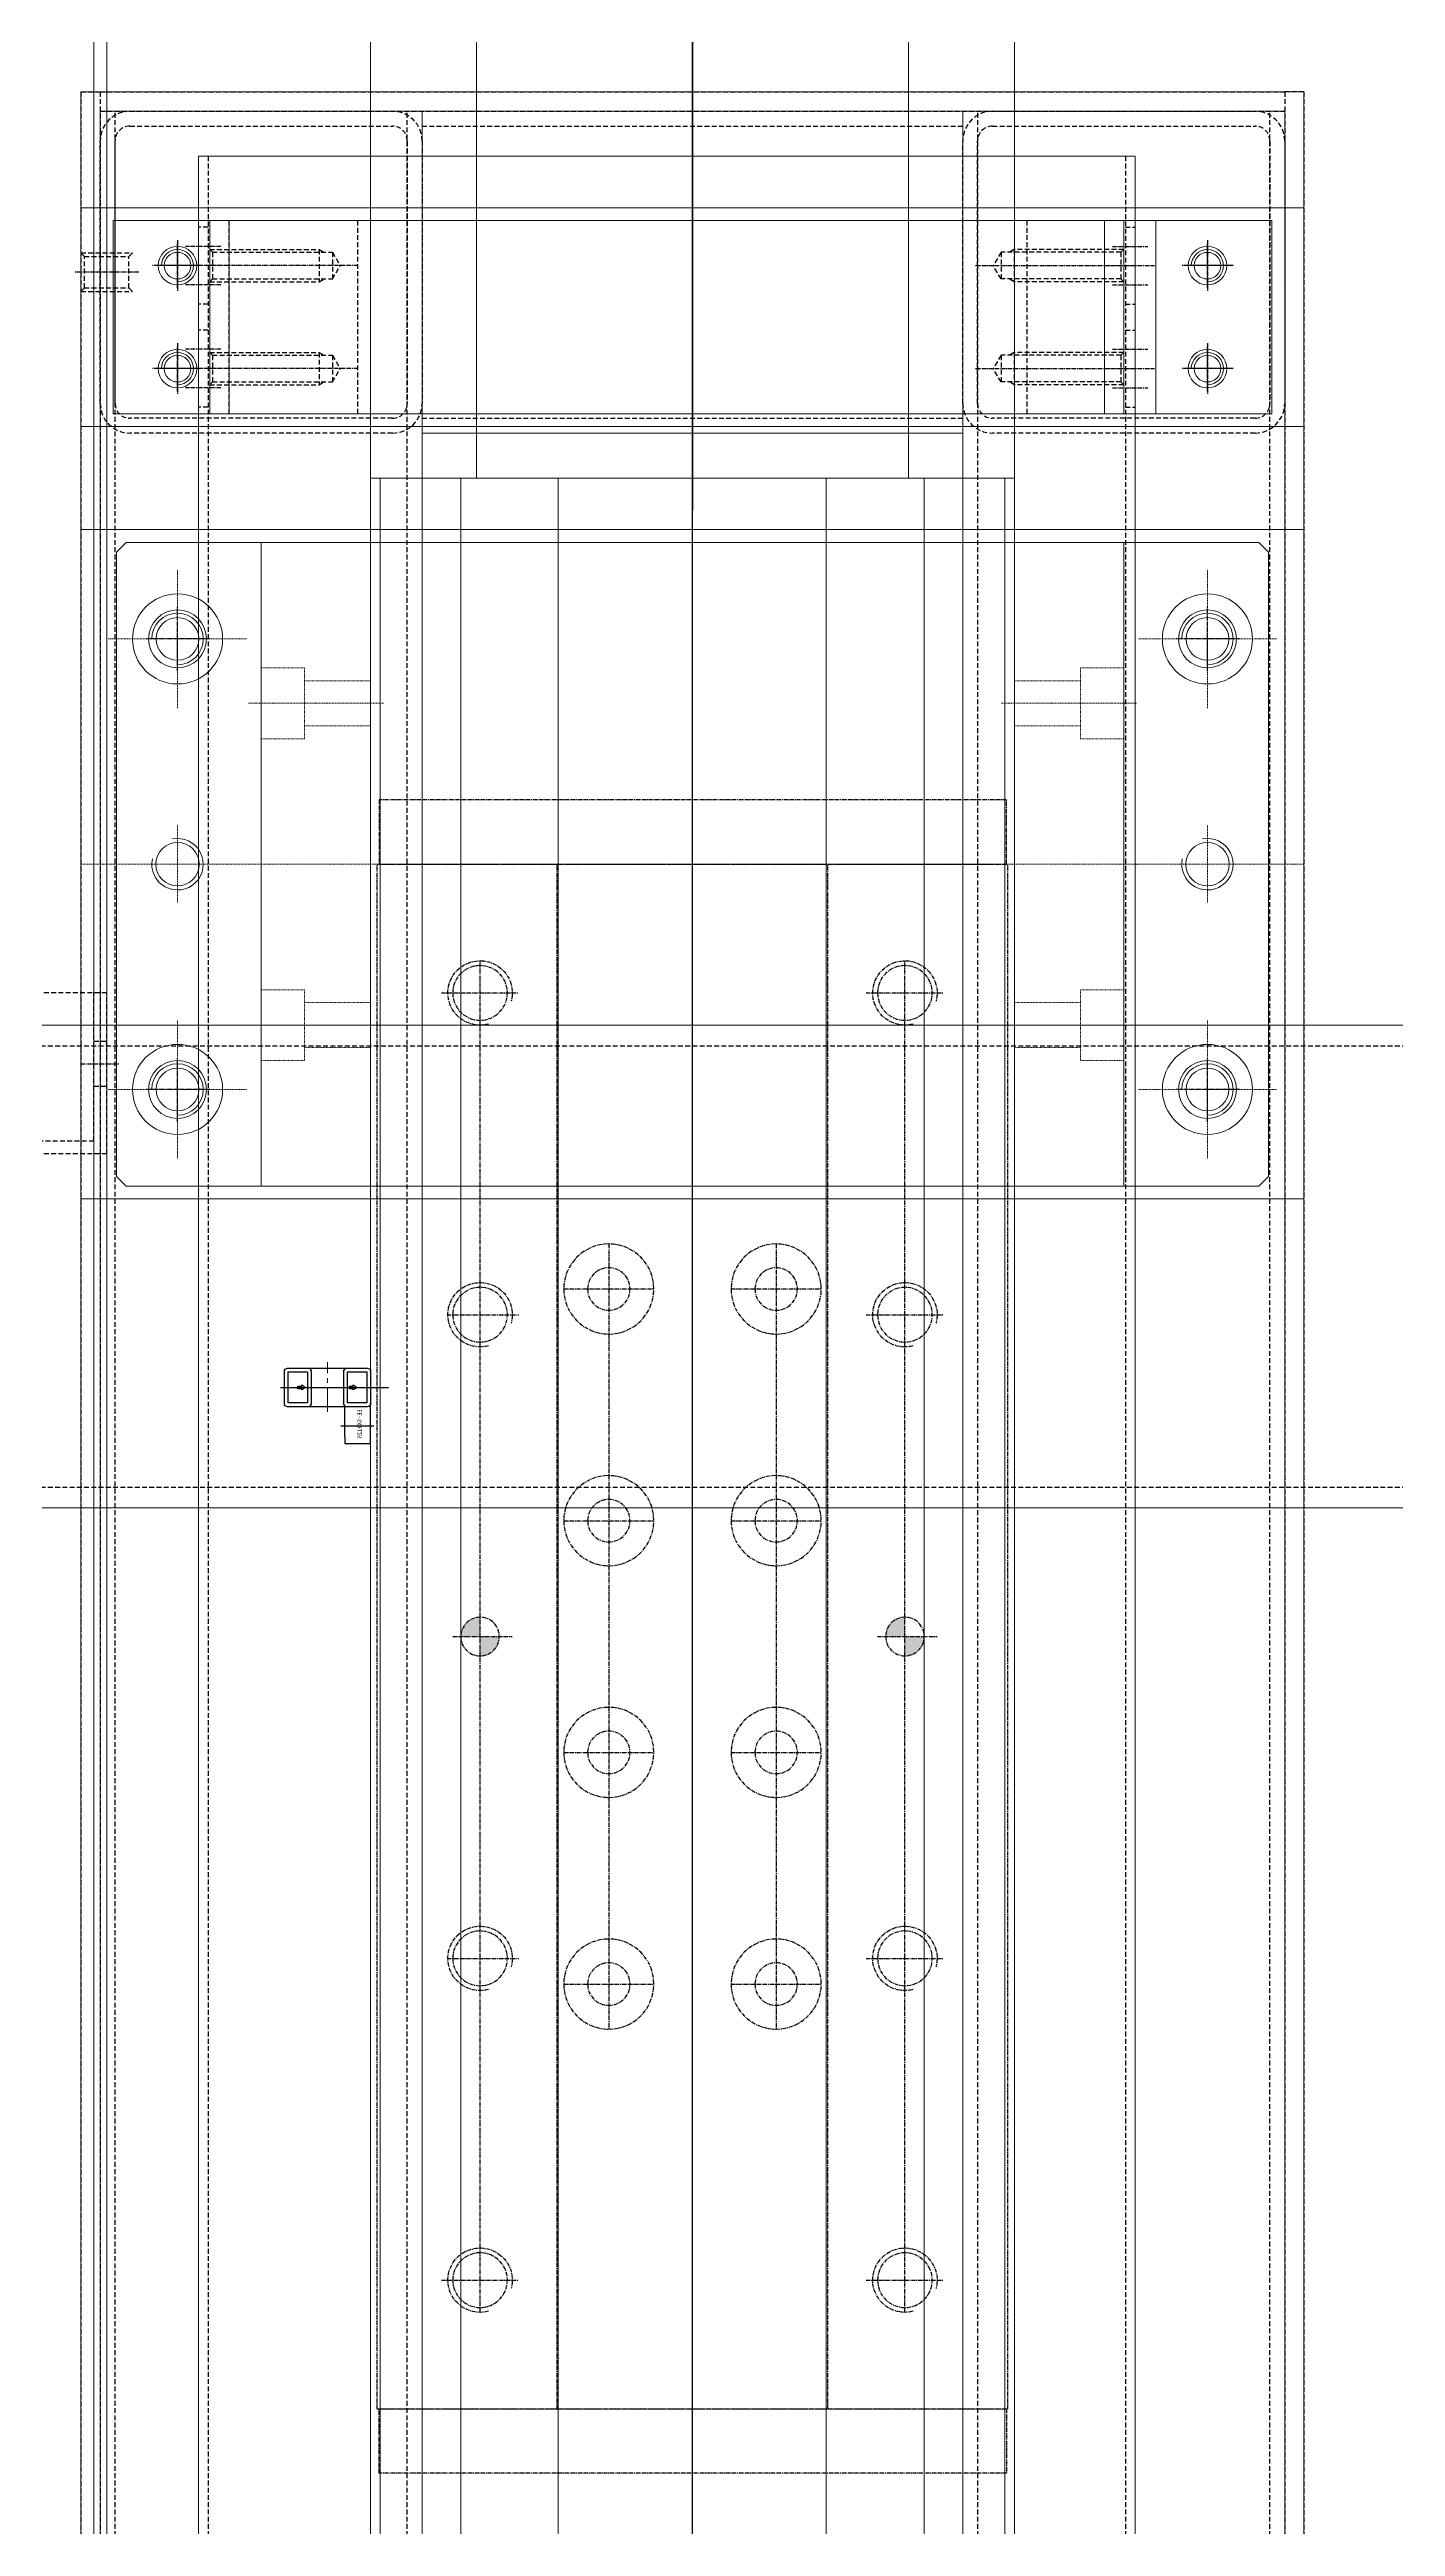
# Model space of a CAD drawing. Header units: millimetres. Extents: x -32759 to 129432, y 390 to 54305.
# Drawn here: x 20485.6 to 20694.7, y 25513.6 to 25898.5 of the extents above; entities that cross this region are included whole.
import ezdxf

# ---------------------------------------------------------------- set-up
doc = ezdxf.new("R2010")
doc.units = ezdxf.units.MM
for name, pattern in [('CENTER', [2, 1.25, -0.25, 0.25, -0.25]), ('CENTER2', [28.575, 19.05, -3.175, 3.175, -3.175]), ('HIDDEN', [0.375, 0.25, -0.125]), ('HIDDEN2', [4.7625, 3.175, -1.5875])]:
    doc.linetypes.add(name, pattern=pattern)
for name, color, linetype in [('1', 20, 'Continuous'), ('CL', 1, 'CENTER'), ('HL', 2, 'HIDDEN')]:
    doc.layers.add(name, color=color, linetype=linetype)
for name, color, linetype, lineweight in [('_BODY', 7, 'Continuous', 13), ('Z_OM_CENTER', 4, 'CENTER', 13), ('Z_OM_OUTLINE', 7, 'Continuous', 30)]:
    doc.layers.add(name, color=color, linetype=linetype, lineweight=lineweight)
doc.styles.add('ROAMNS', font='romans.shx', dxfattribs={"width": 0.8, "bigfont": 'whgtxt.shx'})
doc.styles.get("Standard").update_dxf_attribs({"font": 'arial.ttf'})
doc.styles.add('STYLE1', font='')
doc.styles.get('STYLE1').set_extended_font_data('DotumChe')
doc.dimstyles.new('20 작은 한덕_도면칫수', dxfattribs={"dimscale": 20, "dimtxt": 3.3, "dimasz": 3.5, "dimexe": 0.65, "dimexo": 1.25, "dimgap": 1, "dimtad": 1, "dimdec": 0, "dimdsep": 46, "dimtxsty": 'ROAMNS', "dimcen": 0, "dimclrd": 7, "dimclre": 7, "dimclrt": 2, "dimadec": 0, "dimazin": 2, "dimtp": 0.1, "dimtm": 0.1, "dimtfac": 0.71, "dimtdec": 0, "dimtmove": 0, "dimatfit": 3, "dimfxl": 1, "dimlwd": -1, "dimlwe": -1, "dimarcsym": 1})
doc.dimstyles.new('AM_ISO$0', dxfattribs={"dimtxt": 3.5, "dimasz": 3.5, "dimexe": 1, "dimexo": 1, "dimgap": 1.5, "dimtad": 1, "dimdsep": 46, "dimtxsty": 'Standard', "dimcen": 0, "dimclrd": 256, "dimclre": 256, "dimclrt": 2, "dimadec": 0, "dimazin": 2, "dimtp": 0.1, "dimtm": 0.1, "dimtfac": 0.71, "dimtdec": 3, "dimtmove": 0, "dimatfit": 3, "dimfxl": 1, "dimlwd": -1, "dimlwe": -1, "dimarcsym": 1})

# ---------------------------------------------------------------- blocks, each defined once
blk = doc.blocks.new('*D1345')
at = {"color": 7, "linetype": 'ByBlock', "transparency": 16777216}
for p, q in [((97320.9, 13113.96), (97320.9, 13254.97)), ((98295.9, 13113.96), (98295.9, 13254.97)), ((97390.9, 13241.97), (98225.9, 13241.97))]:
    blk.add_line(p, q, dxfattribs=at)
at = {"color": 7, "transparency": 16777216}
for points in [[(97390.9, 13230.3), (97390.9, 13253.64), (97320.9, 13241.97)], [(98225.9, 13230.3), (98225.9, 13253.64), (98295.9, 13241.97)]]:
    blk.add_solid(points, dxfattribs=at)
at = {"layer": 'Defpoints', "color": 0, "transparency": 16777216}
for p in [(98295.9, 13241.97), (97320.9, 13088.96), (98295.9, 13088.96)]:
    blk.add_point(p, dxfattribs=at)
at = {"color": 2, "transparency": 16777216, "insert": (97917.84, 13188.97), "char_height": 66, "attachment_point": 5, "rotation": 180, "style": 'ROAMNS'}
blk.add_mtext('975', dxfattribs=at)
blk = doc.blocks.new('y8ll')
at = {"ltscale": 0.5}
for p, q in [((206532.54, 29889.07), (205707.54, 29889.07)), ((205707.54, 29814.07), (206532.54, 29814.07))]:
    blk.add_line(p, q, dxfattribs=at)
at = {"layer": 'HL', "ltscale": 3}
for p, q in [((205707.54, 29885.87), (206532.54, 29885.87)), ((205707.54, 29817.27), (206532.54, 29817.27))]:
    blk.add_line(p, q, dxfattribs=at)
blk = doc.blocks.new('78544')
at = {"color": 0, "rotation": 90}
blk.add_blockref('y8ll', (222093.38, -183563.49), dxfattribs=at)
blk = doc.blocks.new('T7ETT')
at = {"ltscale": 0.5}
for p, q in [((208158.87, 18593.09), (206535.87, 18593.09)), ((206535.87, 18518.09), (208158.87, 18518.09))]:
    blk.add_line(p, q, dxfattribs=at)
at = {"layer": 'HL', "ltscale": 3}
for p, q in [((206535.87, 18589.89), (208158.87, 18589.89)), ((206535.87, 18521.29), (208158.87, 18521.29))]:
    blk.add_line(p, q, dxfattribs=at)
blk = doc.blocks.new('574534')
at = {"rotation": 90}
blk.add_blockref('T7ETT', (212886.91, -187231.41), dxfattribs=at)
at = {"color": 0, "rotation": 90}
blk.add_blockref('y8ll', (224182.89, -186403.08), dxfattribs=at)
blk = doc.blocks.new('TUWW')
at = {"ltscale": 0.5}
blk.add_circle((205051.78, 17531.93), 3.32, dxfattribs=at)
at = {"color": 1, "ltscale": 0.5}
blk.add_arc((205051.78, 17531.93), 4, 270, 180, dxfattribs=at)
at = {"layer": 'CL', "ltscale": 0.5}
for p, q in [((205051.78, 17536.93), (205051.78, 17526.93)), ((205046.78, 17531.93), (205056.78, 17531.93))]:
    blk.add_line(p, q, dxfattribs=at)
blk = doc.blocks.new('5673Q')
at = {"ltscale": 0.5}
blk.add_circle((205056.21, 17552.23), 2.07, dxfattribs=at)
at = {"color": 1, "ltscale": 0.5}
blk.add_arc((205056.21, 17552.23), 2.5, 270, 180, dxfattribs=at)
at = {"layer": 'CL', "ltscale": 0.5}
for p, q in [((205056.21, 17555.73), (205056.21, 17548.73)), ((205052.71, 17552.23), (205059.71, 17552.23))]:
    blk.add_line(p, q, dxfattribs=at)
blk = doc.blocks.new('54YR2R2')
at = {"ltscale": 0.5}
for p, q in [((205405.8, 16504.44), (203985.8, 16504.44)), ((205233.8, 16314.44), (205233.8, 16504.44)), ((205337.8, 16314.44), (205337.8, 16504.44)), ((205353.8, 16314.44), (205353.8, 16504.44)), ((205387.8, 16314.44), (205387.8, 16504.44)), ((205405.8, 16314.44), (205405.8, 16504.44)), ((205405.8, 16314.44), (203985.8, 16314.44))]:
    blk.add_line(p, q, dxfattribs=at)
for name, p in [('TUWW', (199.02, -1042.49)), ('TUWW', (269.02, -1042.49)), ('5673Q', (306.59, -1062.79)), ('5673Q', (322.59, -1062.79)), ('TUWW', (199.02, -1202.49)), ('TUWW', (269.02, -1202.49)), ('5673Q', (306.59, -1222.79)), ('5673Q', (322.59, -1222.79))]:
    blk.add_blockref(name, p)
blk = doc.blocks.new('57WERWR')
at = {"ltscale": 0.5}
for p, q in [((217010.53, 14888.67), (215596.53, 14888.67)), ((217010.53, 14888.67), (217010.53, 14838.67)), ((215596.53, 14838.67), (217010.53, 14838.67))]:
    blk.add_line(p, q, dxfattribs=at)
at = {"layer": 'HL', "ltscale": 3}
for p, q in [((215596.53, 14886.37), (217010.53, 14886.37)), ((215596.53, 14840.97), (217010.53, 14840.97))]:
    blk.add_line(p, q, dxfattribs=at)
blk = doc.blocks.new('56e43')
at = {"layer": 'HL', "ltscale": 3}
for p, q in [((237551.98, 2183.25), (237592.78, 2183.25)), ((237547.38, 2137.85), (237547.38, 2178.65)), ((237549.68, 2137.85), (237549.68, 2178.65)), ((237551.98, 2180.95), (237592.78, 2180.95)), ((237595.08, 2178.65), (237595.08, 2137.85)), ((237597.38, 2178.65), (237597.38, 2137.85)), ((237592.78, 2135.55), (237551.98, 2135.55)), ((237592.78, 2133.25), (237551.98, 2133.25))]:
    blk.add_line(p, q, dxfattribs=at)
for centre, radius, start, end in [((237551.98, 2178.65), 4.6, 90, 180), ((237592.78, 2178.65), 4.6, 0, 90), ((237551.98, 2178.65), 2.3, 90, 180), ((237592.78, 2178.65), 2.3, 0, 90), ((237551.98, 2137.85), 4.6, 180, 270), ((237551.98, 2137.85), 2.3, 180, 270), ((237592.78, 2137.85), 4.6, 270, 0), ((237592.78, 2137.85), 2.3, 270, 0)]:
    blk.add_arc(centre, radius, start, end, dxfattribs=at)
blk = doc.blocks.new('57WTEWR')
at = {"ltscale": 0.5}
for p, q in [((207561.59, 18318.75), (207477.59, 18318.75)), ((207477.59, 18318.75), (207477.59, 18268.75)), ((207561.59, 18318.75), (207561.59, 18268.75)), ((207477.59, 18268.75), (207561.59, 18268.75))]:
    blk.add_line(p, q, dxfattribs=at)
at = {"layer": 'HL', "ltscale": 3}
for p, q in [((207477.59, 18316.45), (207561.59, 18316.45)), ((207477.59, 18271.05), (207561.59, 18271.05))]:
    blk.add_line(p, q, dxfattribs=at)
blk = doc.blocks.new('R6UERE')
at = {"layer": 'HL', "ltscale": 3}
for p, q in [((205405.8, 14657.93), (203985.8, 14657.93)), ((205405.8, 14654.93), (205405.8, 14657.93)), ((205405.8, 14654.93), (203985.8, 14654.93))]:
    blk.add_line(p, q, dxfattribs=at)
blk = doc.blocks.new('ETYWQQR')
at = {"layer": 'HL', "ltscale": 3}
for p, q in [((205745.26, 14654.93), (205745.26, 14657.93)), ((205745.26, 14657.93), (205929.26, 14657.93)), ((205929.26, 14654.93), (205929.26, 14657.93)), ((205745.26, 14654.93), (205929.26, 14654.93))]:
    blk.add_line(p, q, dxfattribs=at)
blk = doc.blocks.new('yiwerw')
at = {"layer": 'CL', "ltscale": 0.5}
blk.add_line((240924.09, 36676.37), (240914.09, 36676.37), dxfattribs=at)
at = {"layer": 'HL', "ltscale": 3}
for p, q in [((240915.09, 36679.37), (240915.63, 36678.83)), ((240915.09, 36679.37), (240923.09, 36679.37)), ((240915.63, 36678.83), (240915.63, 36673.92)), ((240915.63, 36678.83), (240922.55, 36678.83)), ((240922.55, 36678.83), (240923.09, 36679.37)), ((240922.55, 36678.83), (240922.55, 36673.92)), ((240915.09, 36673.37), (240915.63, 36673.92)), ((240915.09, 36673.37), (240923.09, 36673.37)), ((240915.63, 36673.92), (240922.55, 36673.92)), ((240922.55, 36673.92), (240923.09, 36673.37))]:
    blk.add_line(p, q, dxfattribs=at)
blk = doc.blocks.new('56WERWER')
at = {"rotation": 90}
blk.add_blockref('yiwerw', (242054.17, -226260.16), dxfattribs=at)
blk.add_blockref('R6UERE', (0, 0))
blk = doc.blocks.new('56ERQR')
for name, p in [('54YR2R2', (0, -193.75)), ('57WERWR', (-11607.74, 1419.03)), ('56WERWER', (0, 1465.76))]:
    blk.add_blockref(name, p)
at = {"xscale": -1, "rotation": 180}
for name, p in [('R6UERE', (0, 30965.62)), ('57WERWR', (-11607.74, 31012.36))]:
    blk.add_blockref(name, p, dxfattribs=at)
at = {"color": 0, "xscale": -1}
for p in [(442950.17, 14124.44), (442950.17, 13990.44)]:
    blk.add_blockref('56e43', p, dxfattribs=at)
at = {"rotation": 90}
for name, p in [('ETYWQQR', (220060.73, -189621.57)), ('57WTEWR', (223671.54, -191303.9))]:
    blk.add_blockref(name, p, dxfattribs=at)
blk = doc.blocks.new('t8reey')
at = {"layer": 'CL', "ltscale": 0.5}
blk.add_line((315050.84, 26049.8), (315025.84, 26049.8), dxfattribs=at)
at = {"layer": 'HL', "ltscale": 3}
for p, q in [((315027.84, 26052.3), (315028.27, 26051.87)), ((315027.84, 26052.3), (315044.84, 26052.3)), ((315028.27, 26051.87), (315028.27, 26047.73)), ((315028.27, 26051.87), (315046.9, 26051.87)), ((315044.84, 26052.3), (315044.84, 26047.3)), ((315044.84, 26052.3), (315045.59, 26051.87)), ((315046.9, 26051.87), (315046.9, 26047.73)), ((315046.9, 26051.87), (315048.1, 26049.8)), ((315027.84, 26047.3), (315028.27, 26047.73)), ((315027.84, 26047.3), (315044.84, 26047.3)), ((315028.27, 26047.73), (315046.9, 26047.73)), ((315044.84, 26047.3), (315045.59, 26047.73)), ((315046.9, 26047.73), (315048.1, 26049.8))]:
    blk.add_line(p, q, dxfattribs=at)
blk = doc.blocks.new('ue4tet')
at = {"ltscale": 0.5}
blk.add_circle((255364.4, 53641.82), 3, dxfattribs=at)
at = {"layer": 'CL', "ltscale": 0.5}
for p, q in [((255364.4, 53637.85), (255364.4, 53645.8)), ((255368.37, 53641.82), (255360.42, 53641.82))]:
    blk.add_line(p, q, dxfattribs=at)
blk = doc.blocks.new('iee')
at = {"ltscale": 0.5}
for p, q in [((255199.4, 53648.82), (255199.4, 53618.82)), ((255199.4, 53648.82), (255379.4, 53648.82)), ((255214.4, 53648.82), (255214.4, 53618.82)), ((255217.4, 53648.82), (255217.4, 53618.82)), ((255353.4, 53648.82), (255353.4, 53618.82)), ((255356.4, 53648.82), (255356.4, 53618.82)), ((255361.4, 53648.82), (255361.4, 53618.82)), ((255379.4, 53648.82), (255379.4, 53618.82)), ((255199.4, 53618.82), (255379.4, 53618.82))]:
    blk.add_line(p, q, dxfattribs=at)
at = {"layer": 'HL', "ltscale": 3}
for p, q in [((255217.4, 53648.82), (255217.4, 53618.82)), ((255237.4, 53648.82), (255237.4, 53618.82)), ((255341.4, 53648.82), (255341.4, 53618.82))]:
    blk.add_line(p, q, dxfattribs=at)
for p in [(-155, 0), (5, 0), (-155, -16), (5, -16)]:
    blk.add_blockref('ue4tet', p)
at = {"xscale": -1, "rotation": 180}
for p in [(-59813.44, 79691.62), (-59813.44, 79675.62)]:
    blk.add_blockref('t8reey', p, dxfattribs=at)
at = {"rotation": 180}
for p in [(570384.23, 79691.62), (570384.23, 79675.62)]:
    blk.add_blockref('t8reey', p, dxfattribs=at)
blk = doc.blocks.new('tyrer')
at = {"layer": 'CL', "ltscale": 0.5}
blk.add_line((278569.1, 7588.4), (278569.1, 7582.4), dxfattribs=at)
at = {"layer": 'HL', "ltscale": 3}
for p, q in [((278565.6, 7586.4), (278565.6, 7584.4)), ((278572.6, 7586.4), (278572.6, 7584.4))]:
    blk.add_line(p, q, dxfattribs=at)
blk = doc.blocks.new('uytyutyu')
at = {"layer": 'HL', "ltscale": 3}
for p, q in [((278638.26, 7512.39), (278638.26, 7537.39)), ((278718.26, 7537.39), (278638.26, 7537.39)), ((278716.26, 7514.39), (278716.26, 7537.39)), ((278718.26, 7512.39), (278718.26, 7537.39)), ((278716.26, 7514.39), (278638.26, 7514.39)), ((278718.26, 7512.39), (278638.26, 7512.39))]:
    blk.add_line(p, q, dxfattribs=at)
at = {"rotation": 90}
blk.add_blockref('tyrer', (286302.66, -271042.71), dxfattribs=at)
blk = doc.blocks.new('845e5')
at = {"ltscale": 0.5}
for p, q in [((253180.46, 54429.88), (254580.46, 54429.88)), ((253180.46, 54427.88), (254580.46, 54427.88))]:
    blk.add_line(p, q, dxfattribs=at)
at = {"xscale": -1, "rotation": 270}
blk.add_blockref('uytyutyu', (246863.06, -224288.38), dxfattribs=at)
blk = doc.blocks.new('A$C5BB940AA')
at = {"color": 2, "linetype": 'CENTER2', "ltscale": 0.01}
for p, q in [((95, 108), (95, 0)), ((15, 78.25), (15, 99.75)), ((175, 78.25), (175, 99.75)), ((4.25, 89), (25.75, 89)), ((185.75, 89), (164.25, 89)), ((47, 79), (26, 79)), ((143, 79), (164, 79)), ((15, 60), (15, 48)), ((175, 60), (175, 48)), ((0, 54), (190, 54)), ((15, 8.25), (15, 29.75)), ((47, 29), (26, 29)), ((143, 29), (164, 29)), ((175, 8.25), (175, 29.75)), ((4.25, 19), (25.75, 19)), ((185.75, 19), (164.25, 19))]:
    blk.add_line(p, q, dxfattribs=at)
at = {"color": 140}
for p, q in [((7, 104), (5.5, 102.5)), ((7, 104), (183, 104)), ((28, 4), (28, 104)), ((45, 4), (45, 104)), ((145, 4), (145, 104)), ((162, 4), (162, 104)), ((183, 104), (184.5, 102.5)), ((5.5, 102.5), (5.5, 5.5)), ((184.5, 102.5), (184.5, 5.5)), ((7, 4), (5.5, 5.5)), ((7, 4), (183, 4)), ((183, 4), (184.5, 5.5))]:
    blk.add_line(p, q, dxfattribs=at)
at = {"color": 4, "linetype": 'HIDDEN2', "ltscale": 0.02}
for p, q in [((28, 84.5), (34.7, 84.5)), ((34.7, 73.5), (34.7, 84.5)), ((34.7, 82.5), (45, 82.5)), ((145, 82.5), (155.3, 82.5)), ((162, 84.5), (155.3, 84.5)), ((155.3, 73.5), (155.3, 84.5)), ((28, 73.5), (34.7, 73.5)), ((34.7, 75.5), (45, 75.5)), ((145, 75.5), (155.3, 75.5)), ((162, 73.5), (155.3, 73.5)), ((28, 34.5), (34.7, 34.5)), ((34.7, 34.5), (34.7, 23.5)), ((34.7, 32.5), (45, 32.5)), ((145, 32.5), (155.3, 32.5)), ((155.3, 34.5), (155.3, 23.5)), ((162, 34.5), (155.3, 34.5)), ((28, 23.5), (34.7, 23.5)), ((34.7, 25.5), (45, 25.5)), ((145, 25.5), (155.3, 25.5)), ((162, 23.5), (155.3, 23.5))]:
    blk.add_line(p, q, dxfattribs=at)
at = {"color": 140}
for centre, radius in [((15, 89), 7), ((15, 89), 4.5), ((175, 89), 7), ((175, 89), 4.5), ((15, 54), 3.38), ((175, 54), 3.38), ((15, 19), 7), ((15, 19), 4.5), ((175, 19), 7), ((175, 19), 4.5)]:
    blk.add_circle(centre, radius, dxfattribs=at)
at = {"color": 4}
for centre in [(15, 54), (175, 54)]:
    blk.add_arc(centre, 4, 78.9204, 11.9526, dxfattribs=at)
blk = doc.blocks.new('ty5dr')
at = {"layer": 'CL', "ltscale": 0.5}
h = blk.add_hatch(color=256, dxfattribs=at)
h.paths.add_polyline_path([(244701.69, 52896.58), (244698.69, 52896.58), (244698.69, 52893.58, 0.414214)])
h.paths.add_polyline_path([(244695.69, 52896.58), (244698.69, 52896.58), (244698.69, 52899.58, 0.414214)])
h.paths.add_polyline_path([(244698.69, 52959.58, 0.414214), (244701.69, 52962.58), (244698.69, 52962.58)])
h.paths.add_polyline_path([(244695.69, 52962.58), (244698.69, 52962.58), (244698.69, 52965.58, 0.414214)])
for p, q in [((244578.69, 52978.38), (244568.69, 52978.38)), ((244568.69, 52978.38), (244568.69, 52880.88)), ((244578.69, 52976.58), (244578.69, 52978.58)), ((244578.69, 52976.58), (244578.69, 52978.58)), ((244578.69, 52978.58), (244818.69, 52978.58)), ((244578.69, 52880.88), (244578.69, 52978.38)), ((244818.69, 52976.58), (244818.69, 52978.58)), ((244818.69, 52880.88), (244818.69, 52978.38)), ((244818.69, 52978.38), (244828.69, 52978.38)), ((244828.69, 52978.38), (244828.69, 52880.88)), ((244578.69, 52950.58), (244578.69, 52976.58)), ((244578.69, 52950.58), (244578.69, 52976.58)), ((244818.69, 52950.58), (244818.69, 52976.58)), ((244598.69, 52956.58), (244598.69, 52968.58)), ((244648.69, 52956.58), (244648.69, 52968.58)), ((244698.69, 52958.33), (244698.69, 52967.58)), ((244748.69, 52956.58), (244748.69, 52968.58)), ((244798.69, 52956.58), (244798.69, 52968.58)), ((244593.69, 52962.58), (244803.69, 52962.58)), ((244578.69, 52949.58), (244578.69, 52950.58)), ((244578.69, 52949.58), (244578.69, 52950.58)), ((244578.69, 52950.58), (244818.69, 52950.58)), ((244578.69, 52909.58), (244578.69, 52949.58)), ((244578.69, 52909.58), (244578.69, 52949.58)), ((244644.69, 52935.58), (244644.69, 52949.58)), ((244680.69, 52935.58), (244680.69, 52949.58)), ((244716.69, 52935.58), (244716.69, 52949.58)), ((244752.69, 52935.58), (244752.69, 52949.58)), ((244818.69, 52949.58), (244818.69, 52950.58)), ((244818.69, 52909.58), (244818.69, 52949.58)), ((244759.69, 52942.58), (244637.69, 52942.58)), ((244564.17, 52929.58), (244832.11, 52929.58)), ((244644.69, 52909.58), (244644.69, 52923.58)), ((244680.69, 52909.58), (244680.69, 52923.58)), ((244716.69, 52909.58), (244716.69, 52923.58)), ((244752.69, 52909.58), (244752.69, 52923.58)), ((244759.69, 52916.58), (244637.69, 52916.58)), ((244578.69, 52908.58), (244578.69, 52909.58)), ((244578.69, 52908.58), (244578.69, 52909.58)), ((244818.69, 52908.58), (244818.69, 52909.58)), ((244578.69, 52882.58), (244578.69, 52908.58)), ((244578.69, 52882.58), (244578.69, 52908.58)), ((244578.69, 52908.58), (244818.69, 52908.58)), ((244818.69, 52882.58), (244818.69, 52908.58)), ((244598.69, 52890.58), (244598.69, 52902.58)), ((244648.69, 52891.48), (244648.69, 52902.58)), ((244698.69, 52892.33), (244698.69, 52901.58)), ((244748.69, 52891.48), (244748.69, 52902.58)), ((244798.69, 52890.58), (244798.69, 52902.58)), ((244593.69, 52896.58), (244803.69, 52896.58)), ((244578.69, 52880.58), (244578.69, 52882.58)), ((244578.69, 52880.58), (244578.69, 52882.58)), ((244818.69, 52880.58), (244818.69, 52882.58)), ((244568.69, 52880.88), (244578.69, 52880.88)), ((244578.69, 52880.58), (244818.69, 52880.58)), ((244828.69, 52880.88), (244818.69, 52880.88))]:
    blk.add_line(p, q, dxfattribs=at)
for centre, radius in [((244598.69, 52962.58), 4.25), ((244648.69, 52962.58), 4.25), ((244748.69, 52962.58), 4.25), ((244798.69, 52962.58), 4.25), ((244698.69, 52962.58), 3), ((244644.69, 52942.58), 7), ((244680.69, 52942.58), 7), ((244716.69, 52942.58), 7), ((244752.69, 52942.58), 7), ((244644.69, 52942.58), 3.3), ((244680.69, 52942.58), 3.3), ((244716.69, 52942.58), 3.3), ((244752.69, 52942.58), 3.3), ((244644.69, 52916.58), 7), ((244680.69, 52916.58), 7), ((244716.69, 52916.58), 7), ((244752.69, 52916.58), 7), ((244644.69, 52916.58), 3.3), ((244680.69, 52916.58), 3.3), ((244716.69, 52916.58), 3.3), ((244752.69, 52916.58), 3.3), ((244598.69, 52896.58), 4.25), ((244648.69, 52896.58), 4.25), ((244698.69, 52896.58), 3), ((244748.69, 52896.58), 4.25), ((244798.69, 52896.58), 4.25)]:
    blk.add_circle(centre, radius, dxfattribs=at)
for centre in [(244598.69, 52962.58), (244648.69, 52962.58), (244748.69, 52962.58), (244798.69, 52962.58), (244598.69, 52896.58), (244648.69, 52896.58), (244748.69, 52896.58), (244798.69, 52896.58)]:
    blk.add_arc(centre, 5, 165, 105, dxfattribs=at)
blk = doc.blocks.new('EE-SX912R-U')
at = {"layer": '1', "color": 2, "ltscale": 3}
blk.add_line((14, 0), (-2.78, 0), dxfattribs=at)
at = {"layer": '1', "color": 2}
blk.add_line((-0.48, -6), (4.62, -6), dxfattribs=at)
at = {"layer": 'Z_OM_CENTER', "color": 2, "ltscale": 3}
blk.add_line((6.7, -3.8), (6.7, 3.9), dxfattribs=at)
at = {"layer": 'Z_OM_OUTLINE', "color": 2}
for p, q in [((0, 2.5), (0, -2.5)), ((12.9, 3), (0.5, 3)), ((0.6, 2.4), (0.6, -2.4)), ((3.6, 2.4), (0.6, 2.4)), ((2.7, 0.4), (2.1, 0)), ((2.1, 0), (2.7, -0.4)), ((2.7, 0.2), (2.7, 0.4)), ((3.3, 0.2), (2.7, 0.2)), ((3.3, -0.2), (3.3, 0.2)), ((3.6, -2.4), (3.6, 2.4)), ((4.2, 2.5), (3.9, 3)), ((4.2, 2.5), (4.2, -2.5)), ((9.5, 3), (9.2, 2.5)), ((9.2, -2.5), (9.2, 2.5)), ((9.8, 2.4), (9.8, -2.4)), ((12.8, 2.4), (9.8, 2.4)), ((10.7, 0.4), (10.1, 0)), ((10.1, 0), (10.7, -0.4)), ((10.7, 0.2), (10.7, 0.4)), ((11.3, 0.2), (10.7, 0.2)), ((11.3, -0.2), (11.3, 0.2)), ((12.8, -2.4), (12.8, 2.4)), ((13.4, -2.5), (13.4, 2.5)), ((0, -7.7), (0, -2.5)), ((0.5, -3), (12.9, -3)), ((0.6, -2.4), (3.6, -2.4)), ((2.7, -0.4), (2.7, -0.2)), ((2.7, -0.2), (3.3, -0.2)), ((3.9, -3), (4.2, -2.5)), ((4, -7.7), (4, -3)), ((9.2, -2.5), (9.5, -3)), ((9.8, -2.4), (12.8, -2.4)), ((10.7, -0.2), (11.3, -0.2)), ((10.7, -0.4), (10.7, -0.2)), ((0, -8.7), (0, -7.7)), ((4, -8.7), (0, -8.7)), ((4, -7.7), (4, -8.7))]:
    blk.add_line(p, q, dxfattribs=at)
for centre, start, end in [((0.5, 2.5), 90, 180), ((12.9, 2.5), 0, 90), ((0.5, -2.5), 180, 270), ((12.9, -2.5), 270, 0)]:
    blk.add_arc(centre, 0.5, start, end, dxfattribs=at)
at = {"color": 2, "style": 'STYLE1'}
blk.add_text('EE-SX912R', height=0.64, rotation=270, dxfattribs=at).set_placement((1.42, -3.4))
blk = doc.blocks.new('y8w3rww')
at = {"color": 0, "linetype": 'Continuous', "lineweight": 15}
for p, q in [((217517.87, 51908.81), (216052.87, 51908.81)), ((217402.87, 51907.31), (217402.87, 51908.81)), ((217402.87, 51908.81), (217402.87, 51908.81)), ((217402.87, 51907.31), (216702.87, 51907.31)), ((217402.87, 51907.31), (217402.87, 51903.31)), ((217402.87, 51896.06), (217402.87, 51903.31)), ((217402.87, 51894.81), (216702.87, 51894.81)), ((217402.87, 51894.81), (217402.87, 51896.06)), ((217402.87, 51894.81), (217402.87, 51884.81)), ((217402.87, 51884.81), (217402.87, 51879.66)), ((216702.87, 51879.56), (217402.87, 51879.56)), ((217402.87, 51879.66), (217402.87, 51878.86)), ((217402.87, 51872.81), (217402.87, 51878.86)), ((217402.87, 51843.81), (217402.87, 51872.81)), ((217402.87, 51843.81), (217402.87, 51838.76)), ((217402.87, 51837.96), (216702.87, 51837.96)), ((217402.87, 51838.76), (217402.87, 51837.96)), ((217402.87, 51832.81), (217402.87, 51837.96)), ((217402.87, 51822.81), (217402.87, 51832.81)), ((217402.87, 51822.81), (216702.87, 51822.81)), ((217402.87, 51822.81), (217402.87, 51821.56)), ((217402.87, 51821.56), (217402.87, 51814.31)), ((217402.87, 51814.31), (217402.87, 51810.31)), ((217517.87, 51808.81), (216052.87, 51808.81)), ((217402.87, 51810.31), (216702.87, 51810.31)), ((217402.87, 51810.31), (217402.87, 51808.81))]:
    blk.add_line(p, q, dxfattribs=at)
at = {"color": 0}
for p, q in [((217402.87, 51908.81), (217517.87, 51908.81)), ((217402.87, 51808.81), (217402.87, 51908.81)), ((217517.87, 51892.35), (217402.87, 51892.35)), ((217517.87, 51825.27), (217402.87, 51825.27)), ((217517.87, 51808.81), (217402.87, 51808.81))]:
    blk.add_line(p, q, dxfattribs=at)
at = {"layer": '1', "color": 2}
for p, q in [((216042.87, 51858.81), (217523.29, 51858.81)), ((217522.87, 51858.81), (217397.87, 51858.81))]:
    blk.add_line(p, q, dxfattribs=at)
at = {"rotation": 270}
blk.add_blockref('A$C5BB940AA', (217288.87, 51953.81), dxfattribs=at)
blk.add_blockref('ty5dr', (-27475.82, -1070.77))
at = {"color": 0, "extrusion": (0, 0, -1), "xscale": -1, "zscale": -1, "rotation": 90}
blk.add_blockref('EE-SX912R-U', (-217261.58, 51808.81), dxfattribs=at)
blk = doc.blocks.new('tyrter')
at = {"layer": 'CL', "ltscale": 0.5}
for p, q in [((253144.46, 53623.4), (253144.46, 53617.9)), ((253147.46, 53624.4), (253147.46, 53616.9)), ((253150.46, 53623.4), (253150.46, 53617.9))]:
    blk.add_line(p, q, dxfattribs=at)
at = {"layer": 'HL', "ltscale": 3}
for p, q in [((253141.46, 53621.4), (253141.46, 53619.9)), ((253153.46, 53621.4), (253153.46, 53619.9))]:
    blk.add_line(p, q, dxfattribs=at)
blk = doc.blocks.new('8otwte')
at = {"ltscale": 0.5}
for p, q in [((213216.47, 49789.14), (211816.47, 49789.14)), ((213216.47, 49789.14), (213216.47, 49643.64)), ((213216.47, 49643.64), (211816.47, 49643.64))]:
    blk.add_line(p, q, dxfattribs=at)
at = {"layer": 'HL', "ltscale": 3}
for p, q in [((213216.47, 49787.64), (211816.47, 49787.64)), ((213216.47, 49645.14), (211816.47, 49645.14))]:
    blk.add_line(p, q, dxfattribs=at)
at = {"xscale": -1, "rotation": 180}
for p in [(-39963.98, 103409.04), (-39947.98, 103409.04)]:
    blk.add_blockref('tyrter', p, dxfattribs=at)
for p in [(-39963.98, -3976.26), (-39947.98, -3976.26)]:
    blk.add_blockref('tyrter', p)
blk = doc.blocks.new('68w3rwt')
at = {"color": 0}
blk.add_blockref('y8w3rww', (-592.39, 2511.28), dxfattribs=at)
at = {"rotation": 90}
blk.add_blockref('iee', (270469.3, -200919.31), dxfattribs=at)
for name, p in [('8otwte', (3644, 4649.7)), ('845e5', (-37669.98, -150.79))]:
    blk.add_blockref(name, p)
blk = doc.blocks.new('*D1348')
at = {"linetype": 'ByBlock', "ltscale": 0.5, "transparency": 16777216}
for p, q in [((97322.9, 13119.86), (97294.45, 13119.86)), ((97295.45, 13095.46), (97295.45, 13116.36)), ((97319.9, 13091.96), (97294.45, 13091.96))]:
    blk.add_line(p, q, dxfattribs=at)
at = {"ltscale": 0.5, "transparency": 16777216}
for points in [[(97296.04, 13116.36), (97294.87, 13116.36), (97295.45, 13119.86)], [(97296.04, 13095.46), (97294.87, 13095.46), (97295.45, 13091.96)]]:
    blk.add_solid(points, dxfattribs=at)
at = {"layer": 'Defpoints', "color": 0, "ltscale": 0.5, "transparency": 16777216}
for p in [(97295.45, 13119.86), (97323.9, 13119.86), (97320.9, 13091.96)]:
    blk.add_point(p, dxfattribs=at)
at = {"color": 2, "ltscale": 0.5, "transparency": 16777216, "insert": (97298.74, 13105.91), "char_height": 3.5, "attachment_point": 5, "rotation": 270, "bg_fill": 3, "box_fill_scale": 1.1, "bg_fill_color": 256, "bg_fill_true_color": 13158600, "bg_fill_transparency": 0}
blk.add_mtext('27.9', dxfattribs=at)
blk = doc.blocks.new('y8e5ey')
at = {"rotation": 90}
for name, p in [('78544', (120364.948, -179805.35)), ('574534', (117525.357, -181894.861)), ('56ERQR', (114243.088, -192786.836))]:
    blk.add_blockref(name, p, dxfattribs=at)
at = {"color": 0, "rotation": 90}
blk.add_blockref('68w3rwt', (152397.482, -204251.514), dxfattribs=at)
dim = blk.add_linear_dim(base=(98295.895, 13241.97), p1=(97320.895, 13088.96), p2=(98295.895, 13088.96), angle=0, dimstyle='20 작은 한덕_도면칫수')
dim.commit()
dim.dimension.update_dxf_attribs({"geometry": '*D1345', "text_midpoint": (97917.84, 13241.97), "dimtype": 128})
at = {"ltscale": 0.5}
dim = blk.add_linear_dim(base=(97295.455, 13119.861), p1=(97320.895, 13091.96), p2=(97323.895, 13119.861), angle=90, dimstyle='AM_ISO$0', override={"dimfxl": 8, "dimtfill": 1}, dxfattribs=at)
dim.commit()
dim.dimension.update_dxf_attribs({"geometry": '*D1348', "text_midpoint": (97298.742, 13105.91)})
blk = doc.blocks.new('1')
at = {"color": 6, "xscale": -1}
blk.add_blockref('y8e5ey', (100575.763, -6800.077), dxfattribs=at)
blk = doc.blocks.new('sdfgsdfgcxvxbxcv')
blk.add_blockref('1', (266381.038, 132792.991))
blk = doc.blocks.new('2')
at = {"color": 6, "xscale": -1}
blk.add_blockref('y8e5ey', (121155.752, -6800.077), dxfattribs=at)
blk = doc.blocks.new('dfsgxcvbxcbxcvbxcbv')
blk.add_blockref('2', (329352.025, 132259.335))

msp = doc.modelspace()

# ---------------------------------------------------------------- block references
at = {"layer": '_BODY'}
for name in ['sdfgsdfgcxvxbxcv', 'dfsgxcvbxcbxcvbxcbv']:
    msp.add_blockref(name, (-248343.91, -112719.97), dxfattribs=at)

doc.saveas('drawing.dxf')
